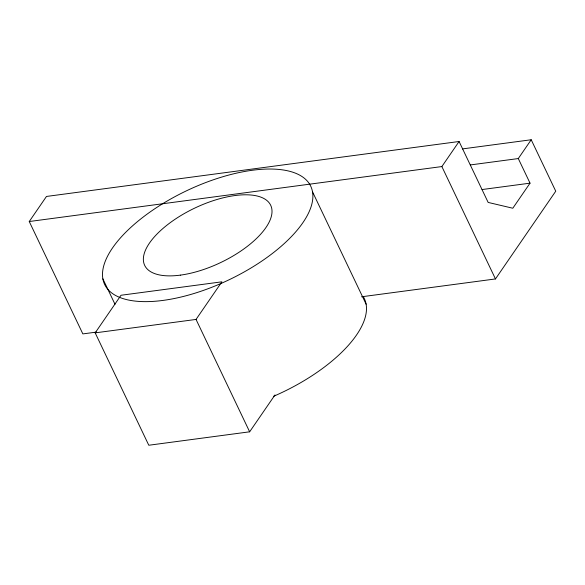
<?xml version="1.0" encoding="UTF-8"?>
<svg xmlns="http://www.w3.org/2000/svg" width="585" height="585" viewBox="0 0 585 585"><rect width="100%" height="100%" fill="white"/><g stroke="black" fill="none" stroke-linecap="round" stroke-linejoin="round"><path stroke-width="0.88" d="M96.423 332.097L82.851 333.903L29.25 221.525L46.471 196.45L459.086 141.497L488.153 202.425L512.804 208.231L530.032 183.163L518.295 158.557L531.209 139.756L555.75 191.2L495.466 278.943L361.552 296.785M95.179 332.865L121.015 295.257L221.876 281.824L196.041 319.432L95.179 332.865L148.787 445.243L249.649 431.81L274.965 394.963M29.25 221.525L441.865 166.564L459.086 141.497M462.442 148.912L531.209 139.756M470.333 164.941L518.295 158.557M482.069 189.547L530.032 183.163M441.865 166.564L495.466 278.943M312.507 191.807A114.148 49.323 -25.5 0 1 162.974 300.419A114.148 49.323 -25.5 0 1 147.588 213.774A114.148 49.323 -25.5 0 1 312.507 191.807L366.115 304.193M196.041 319.432L249.649 431.81M102.872 278.862L115.004 304.288M363.431 296.895A114.148 49.323 -25.5 0 1 273.473 396.345M180.348 275.133A69.798 30.157 -25.5 0 0 271.784 208.721A69.798 30.157 -25.5 0 0 170.937 222.154A69.798 30.157 -25.5 0 0 180.348 275.133"/></g></svg>
